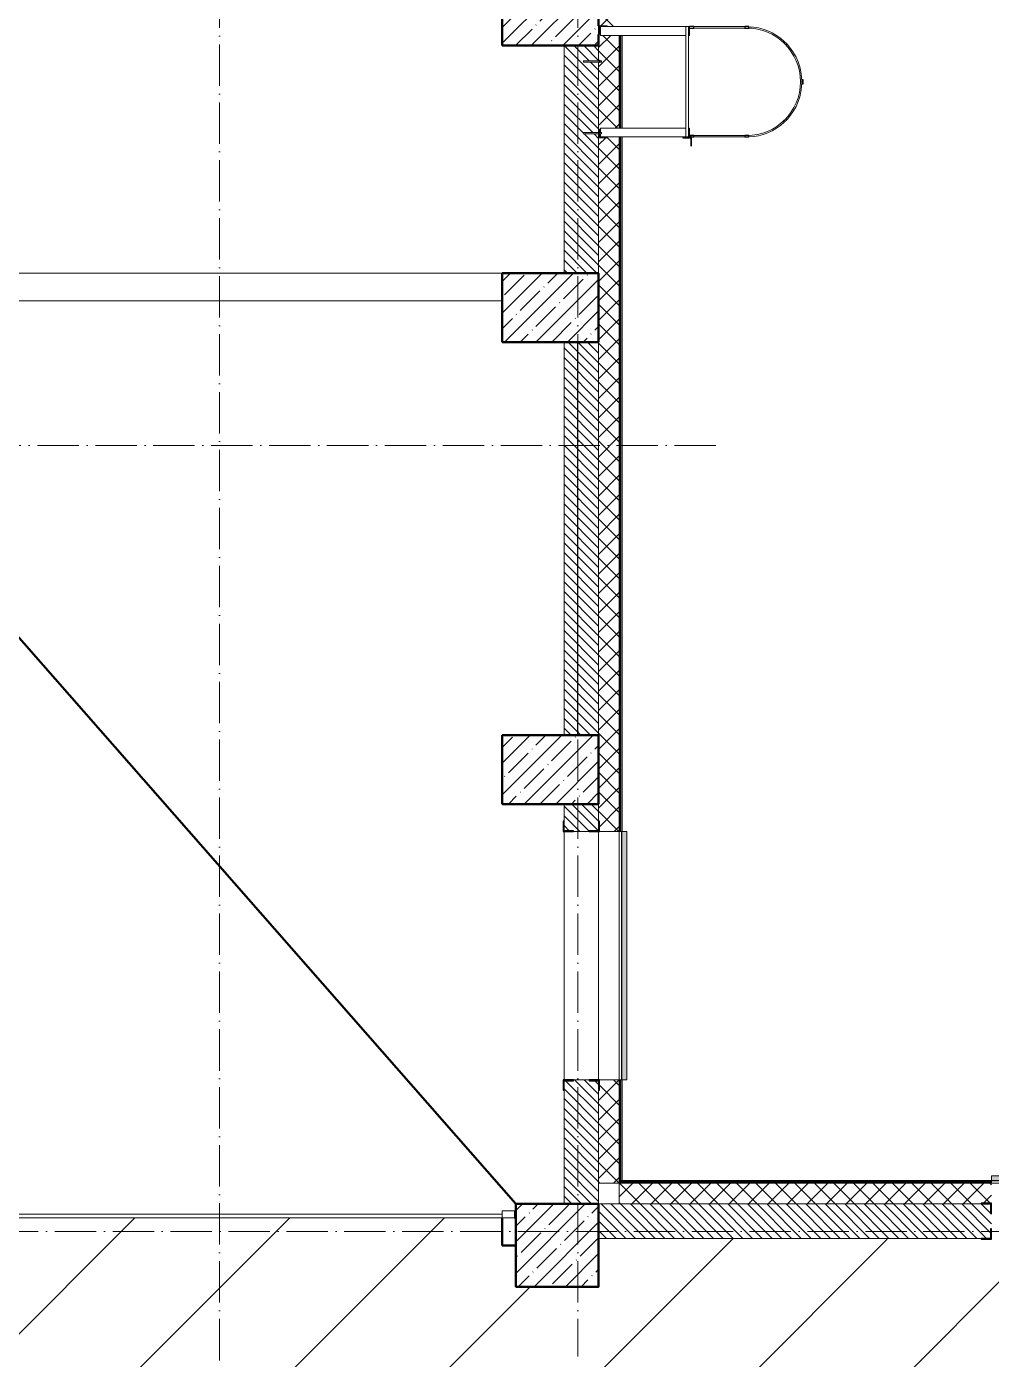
# Model space of a CAD drawing. Header units: millimetres. Extents: x -17017 to 628417, y -109036 to 199237.
# Drawn here: x 543060 to 550060, y -23861 to -14198 of the extents above; entities that cross this region are included whole.
import ezdxf

# ---------------------------------------------------------------- set-up
doc = ezdxf.new("R2010")
doc.units = ezdxf.units.MM
doc.linetypes.add('50_200_ШТРИХ_1Т_ш5_п1_п1_', pattern=[700, 500, -100, 0, -100])
for name, color, linetype, lineweight in [('2.4) ПГП вычит ЖБбалки 0.4 м -', 24, 'Continuous', 30), ('A-DETL-____-OTLN-1', 7, 'Continuous', 50), ('A-DOOR-____-MCUT', 7, 'Continuous', 13), ('A-DOOR-____-OTLN', 7, 'Continuous', 9), ('A-FLOR-____-OTLN', 7, 'Continuous', 9), ('A-GENM-____-MCUT', 7, 'Continuous', 25), ('A-GENM-____-OTLN', 7, 'Continuous', 9), ('A-GENM-____-OTLN-1', 7, 'Continuous', 25), ('A-GLAZ-____-OTLN', 7, 'Continuous', 9), ('A-WALL-____-MCUT', 7, 'Continuous', 13), ('A-WALL-____-MCUT-1', 7, 'Continuous', 9), ('A-WALL-____-OTLN', 7, 'Continuous', 9), ('A-WALL-____-PATT-1', 7, 'Continuous', 9), ('A-WALL-FNSH-MCUT-1', 7, 'Continuous', 9), ('I-WALL-____-OTLN', 7, 'Continuous', 9), ('S-COLS-____-MCUT', 7, 'Continuous', 50), ('S-COLS-____-OTLN', 7, 'Continuous', 9), ('S-GRID-____-OTLN-1', 7, '50_200_ШТРИХ_1Т_ш5_п1_п1_', 9), ('стяжа', 7, 'Continuous', 30)]:
    doc.layers.add(name, color=color, linetype=linetype, lineweight=lineweight)
doc.layers.add('A-GLAZ-____-OTLN-1', color=7, linetype='Continuous', lineweight=9, true_color=0xc0c0c0)
pattern_1 = [(45, (239739.3, -3652.16), (-561.266, 561.266), [])]
pattern_2 = [(135, (523510.01, -90515.614), (-35.35534, -35.35534), [])]
pattern_3 = [(45, (523510.01, -90515.61), (-70.71068, 70.71068), []), (135, (523510.01, -90515.61), (-70.71068, -70.71068), [])]

# ---------------------------------------------------------------- blocks, each defined once
blk = doc.blocks.new('BSC_Колонна _Прямоугольная - 500х700-25279857-АР1_План отверстий 3 этажа в осях 1-64_Ю-ЯЯ')
at = {"layer": 'S-COLS-____-OTLN'}
h = blk.add_hatch(dxfattribs=at)
h.set_pattern_fill('FP_16', color=256, style=0, pattern_type=2)
h.set_pattern_definition([(315, (-76431.04, 23350), (114.04925, 114.04925), []), (315, (-76431.04, 23235.95), (114.04925, 114.04925), [201.613, -40.323, 3.353, -36.97])])
h.paths.add_polyline_path([(-250, -350), (250, -350), (250, 350), (-250, 350), (-250, -54.9)], flags=0)
at = {"layer": 'S-COLS-____-MCUT'}
for p, q in [((250, 350), (-250, 350)), ((-250, 350), (-250, -350)), ((250, -350), (250, 350)), ((-250, -350), (-170, -350)), ((-107, -350), (250, -350))]:
    blk.add_line(p, q, dxfattribs=at)
blk = doc.blocks.new('BSC_Колонна _Прямоугольная - 500х700-25976089-АР1_План отверстий 3 этажа в осях 1-64_Ю-ЯЯ')
at = {"layer": 'S-COLS-____-OTLN'}
h = blk.add_hatch(dxfattribs=at)
h.set_pattern_fill('FP_76', color=256, style=0, pattern_type=2)
h.set_pattern_definition([(315, (-74281.04, 23350), (114.04925, 114.04925), []), (315, (-74281.04, 23235.95), (114.04925, 114.04925), [201.613, -40.323, 3.353, -36.97])])
h.paths.add_polyline_path([(-250, -350), (250, -350), (250, 350), (-250, 350)], flags=0)
at = {"layer": 'S-COLS-____-MCUT'}
for p, q in [((250, 350), (-250, 350)), ((-250, 350), (-250, -350)), ((250, -350), (250, 350)), ((-250, -350), (250, -350))]:
    blk.add_line(p, q, dxfattribs=at)
blk = doc.blocks.new('BSC_Колонна _Прямоугольная - 500х700-V68-АР1_План отверстий 3 этажа в осях 1-64_Ю-ЯЯ')
at = {"layer": 'S-COLS-____-OTLN'}
h = blk.add_hatch(dxfattribs=at)
h.set_pattern_fill('FP_77', color=256, style=0, pattern_type=2)
h.set_pattern_definition([(315, (-70931.04, 23350), (114.04925, 114.04925), []), (315, (-70931.04, 23235.95), (114.04925, 114.04925), [201.613, -40.323, 3.353, -36.97])])
h.paths.add_polyline_path([(-250, -350), (250, -350), (250, 350), (-250, 350)], flags=0)
at = {"layer": 'S-COLS-____-MCUT'}
for p, q in [((250, 350), (-250, 350)), ((-250, 350), (-250, -350)), ((250, -350), (250, 350)), ((-250, -350), (250, -350))]:
    blk.add_line(p, q, dxfattribs=at)
blk = doc.blocks.new('BSC_Колонна _Прямоугольная - 600х600-V90-АР1_План отверстий 3 этажа в осях 1-64_Ю-ЯЯ')
at = {"layer": 'S-COLS-____-OTLN'}
h = blk.add_hatch(dxfattribs=at)
h.set_pattern_fill('FP_95', color=256, style=0, pattern_type=2)
h.set_pattern_definition([(45, (-23400, -67481.04), (-114.04925, 114.04925), []), (45, (-23285.95, -67481.04), (-114.04925, 114.04925), [201.613, -40.323, 3.353, -36.97])])
h.paths.add_polyline_path([(-300, -300), (300, -300), (300, 300), (-300, 300)], flags=0)
at = {"layer": 'S-COLS-____-MCUT'}
for p, q in [((300, 300), (-300, 300)), ((-300, 300), (-300, -300)), ((300, -300), (300, 300)), ((-300, -300), (100, -300))]:
    blk.add_line(p, q, dxfattribs=at)
blk = doc.blocks.new('Фахверк_СКБ_Уголок - 250_2700-27497298-АР1_План отверстий 3 этажа в осях 1-64_Ю-ЯЯ')
at = {"layer": 'A-GENM-____-MCUT'}
for p, q in [((200, 181), (125, 181)), ((125, 181), (125, 106)), ((125, 106), (131, 106)), ((131, 106), (131, 175)), ((131, 175), (200, 175)), ((200, 175), (200, 181)), ((131, -6), (125, -6)), ((125, -6), (125, -81)), ((125, -81), (200, -81)), ((131, -75), (131, -6)), ((200, -75), (131, -75)), ((200, -81), (200, -75))]:
    blk.add_line(p, q, dxfattribs=at)
blk = doc.blocks.new('Лестница_Металлическая_Кровля_Перепад - Назначение габаритов по экземпляру-30749997-АР1_План отверстий 3 этажа в осях 1-64_Ю-ЯЯ')
at = {"layer": 'A-GENM-____-MCUT'}
for p, q in [((140, 1610), (110, 1610)), ((110, 1610), (110, 1600)), ((140, 1610), (110, 1610)), ((110, 1610), (110, 1600)), ((110, 1600), (140, 1600)), ((110, 1600), (140, 1600)), ((140, 1600), (140, 1610)), ((140, 1600), (140, 1610)), ((-147.2, 1493.4), (-168.4, 1472.2)), ((-168.4, 1472.2), (-161.4, 1465.2)), ((-161.4, 1465.2), (-140.2, 1486.4)), ((-140.2, 1486.4), (-147.2, 1493.4)), ((397.2, 1493.4), (390.2, 1486.4)), ((390.2, 1486.4), (411.4, 1465.2)), ((418.4, 1472.2), (397.2, 1493.4)), ((411.4, 1465.2), (418.4, 1472.2)), ((-275, 1215), (-275, 1185)), ((-265, 1215), (-275, 1215)), ((-275, 1185), (-265, 1185)), ((-265, 1185), (-265, 1215)), ((525, 1215), (515, 1215)), ((515, 1215), (515, 1185)), ((515, 1185), (525, 1185)), ((525, 1185), (525, 1215)), ((-265, 815), (-275, 815)), ((-275, 815), (-275, 785)), ((-265, 785), (-265, 815)), ((525, 815), (515, 815)), ((515, 815), (515, 785)), ((525, 785), (525, 815))]:
    blk.add_line(p, q, dxfattribs=at)
at = {"layer": 'A-GENM-____-OTLN'}
for p, q in [((-275, 1185), (-275, 815)), ((-265, 815), (-265, 1185)), ((515, 1185), (515, 815)), ((525, 815), (525, 1185))]:
    blk.add_line(p, q, dxfattribs=at)
for radius, start, end in [(390, 0, 180), (400, 47.15132, 132.84868), (400, 137.15132, 177.84046), (400, 2.15954, 42.84868)]:
    blk.add_arc((125, 1200), radius, start, end, dxfattribs=at)
blk = doc.blocks.new('ЛМ_Арматурный стержень_ГОСТ 5781-82 - Ø 18 А240-29172526-АР1_План отверстий 3 этажа в осях 1-64_Ю-ЯЯ')
at = {"layer": 'A-GENM-____-OTLN'}
for p, q in [((24334, 76318), (24334, 75518)), ((24334, 76318), (24343, 76318)), ((24343, 76318), (24352, 76318)), ((24352, 75518), (24352, 76318)), ((24343, 75518), (24334, 75518)), ((24352, 75518), (24343, 75518))]:
    blk.add_line(p, q, dxfattribs=at)
blk = doc.blocks.new('ЛМ_Уголок_ГОСТ 8509-93 - L 63х63x6-29176216-АР1_План отверстий 3 этажа в осях 1-64_Ю-ЯЯ')
at = {"layer": 'A-GENM-____-MCUT'}
for p, q in [((24312, 75518), (24312, 75512)), ((24312, 75512), (24369, 75512)), ((24375, 75518), (24360, 75518)), ((24369, 75512), (24369, 75455)), ((24375, 75455), (24375, 75518)), ((24369, 75455), (24375, 75455))]:
    blk.add_line(p, q, dxfattribs=at)
blk = doc.blocks.new('Анкер клиновой - Анкер клиновой МКТ V-A 10-10-15_115-14811140-АР1_План отверстий 3 этажа в осях 1-64_Ю-ЯЯ')
at = {"layer": 'A-GENM-____-OTLN'}
for p, q in [((23706, 76071), (23591, 76071)), ((23591, 76061), (23591, 76071)), ((23591, 76061), (23706, 76061)), ((23710, 76074), (23706, 76074)), ((23706, 76058), (23706, 76074)), ((23706, 76074), (23706, 76071.7)), ((23706, 76060.4), (23706, 76058)), ((23706, 76058), (23710, 76058)), ((23710, 76071.7), (23710, 76074)), ((23710, 76074), (23710, 76058)), ((23720, 76071), (23710, 76071)), ((23710, 76061), (23720, 76061)), ((23710, 76058), (23710, 76060.4)), ((23720, 76071), (23720, 76061))]:
    blk.add_line(p, q, dxfattribs=at)
blk = doc.blocks.new('Анкер клиновой - Анкер клиновой МКТ V-A 10-10-15_115-V208-АР1_План отверстий 3 этажа в осях 1-64_Ю-ЯЯ')
at = {"layer": 'A-GENM-____-OTLN'}
for p, q in [((23700, 75550), (23591, 75550)), ((23591, 75540), (23591, 75550)), ((23591, 75540), (23700, 75540)), ((23710, 75553), (23706, 75553)), ((23706, 75537), (23710, 75537)), ((23710, 75550.7), (23710, 75553)), ((23710, 75553), (23710, 75537)), ((23720, 75550), (23710, 75550)), ((23710, 75540), (23720, 75540)), ((23710, 75537), (23710, 75539.4)), ((23720, 75550), (23720, 75540))]:
    blk.add_line(p, q, dxfattribs=at)
blk = doc.blocks.new('ЛМ_Уголок_ГОСТ 8509-93 - L 63х63x6-29171483-АР1_План отверстий 3 этажа в осях 1-64_Ю-ЯЯ')
at = {"layer": 'A-GENM-____-OTLN'}
for p, q in [((23700, 76324), (23700, 76261)), ((23763, 76324), (23700, 76324)), ((23700, 76261), (23706, 76261)), ((23706, 76261), (23706, 76318)), ((23706, 76318), (23763, 76318)), ((23763, 76318), (23763, 76324))]:
    blk.add_line(p, q, dxfattribs=at)
blk = doc.blocks.new('ЛМ_Уголок_ГОСТ 8509-93 - L 63х63x6-29171484-АР1_План отверстий 3 этажа в осях 1-64_Ю-ЯЯ')
at = {"layer": 'A-GENM-____-OTLN'}
for p, q in [((23706, 75575), (23700, 75575)), ((23700, 75575), (23700, 75512)), ((23706, 75518), (23706, 75575)), ((23700, 75512), (23763, 75512)), ((23763, 75518), (23706, 75518)), ((23763, 75512), (23763, 75518))]:
    blk.add_line(p, q, dxfattribs=at)
blk = doc.blocks.new('ЛМ_Уголок_ГОСТ 8509-93 - L 63х63x6-30750527-АР1_План отверстий 3 этажа в осях 1-64_Ю-ЯЯ')
at = {"layer": 'A-GENM-____-OTLN'}
for p, q in [((0, 45.2), (0, -17.8)), ((619, 45.2), (0, 45.2)), ((645, 45.2), (637, 45.2)), ((645, -17.8), (645, 45.2)), ((48, -17.8), (619, -17.8)), ((637, -17.8), (645, -17.8))]:
    blk.add_line(p, q, dxfattribs=at)
blk = doc.blocks.new('ЛМ_Уголок_ГОСТ 8509-93 - L 63х63x6-30750528-АР1_План отверстий 3 этажа в осях 1-64_Ю-ЯЯ')
at = {"layer": 'A-GENM-____-OTLN'}
for p, q in [((0, 17.8), (0, -4.4)), ((619, 17.8), (48, 17.8)), ((645, 17.8), (637, 17.8)), ((645, -45.2), (645, 17.8)), ((0, -14), (0, -45.2)), ((0, -45.2), (619, -45.2)), ((637, -45.2), (645, -45.2))]:
    blk.add_line(p, q, dxfattribs=at)
blk = doc.blocks.new('Отлив_СКБ - Отлив витража_СФТК-31884011-АР1_План отверстий 3 этажа в осях 1-64_Ю-ЯЯ')
at = {"layer": 'A-GLAZ-____-OTLN-1'}
for points in [[(1800, 2), (1800, 37), (0, 37), (0, 2), (1715.4, 2)], [(1715.4, 0), (1800, 0), (1800, 2), (0, 2), (0, 0)]]:
    blk.add_hatch(color=256, dxfattribs=at).paths.add_polyline_path(points, flags=0)
at = {"layer": 'A-GLAZ-____-OTLN'}
for p, q in [((0, 3), (0, 37)), ((1800, 37), (0, 37)), ((0, 2), (1800, 2)), ((1800, 37), (1800, 3)), ((1800, 0), (0, 0))]:
    blk.add_line(p, q, dxfattribs=at)
blk = doc.blocks.new('DM_Штора_Противопожарная_Doormaster_EI-60 - ш_4700 х в_2680-31485574-АР1_План отверстий 3 этажа в осях 1-64_Ю-ЯЯ')
at = {"layer": 'A-DOOR-____-MCUT'}
for p, q in [((-2225, 150), (-2315, 150)), ((-2315, 150), (-2315, 100)), ((-2315, 100), (-2225, 100)), ((-2225, 100), (-2225, 150)), ((-2225, 125), (2475, 125)), ((2475, 150), (2475, 100)), ((2565, 150), (2475, 150)), ((2475, 100), (2565, 100)), ((2565, 100), (2565, 150))]:
    blk.add_line(p, q, dxfattribs=at)
blk = doc.blocks.new('BSC_Колонна _Прямоугольная1 - 200х100 _металл_-31488033-АР1_План отверстий 3 этажа в осях 1-64_Ю-ЯЯ')
at = {"layer": 'S-COLS-____-MCUT'}
for p, q in [((100, 50), (-100, 50)), ((-100, 50), (-100, 40)), ((100, -50), (100, 50)), ((-100, -50), (100, -50))]:
    blk.add_line(p, q, dxfattribs=at)
blk = doc.blocks.new('3эт')
at = {"layer": 'S-GRID-____-OTLN-1', "color": 251, "ltscale": 0.6, "true_color": 0x636466}
for p, q in [((304720.7, 4029.4), (304720.7, -33971.9)), ((307320.7, 4029.4), (307320.7, -20188)), ((308320.7, -13582.4), (279101.9, -13582.4)), ((387845.1, -19282.4), (279101.9, -19282.4))]:
    blk.add_line(p, q, dxfattribs=at)

msp = doc.modelspace()

# ---------------------------------------------------------------- hatches: boundary and pattern name
at = {"layer": 'A-WALL-____-PATT-1'}
h = msp.add_hatch(dxfattribs=at)
h.set_pattern_fill('FP_4', color=256, style=0, pattern_type=2)
h.set_pattern_definition(pattern_3)
h.paths.add_polyline_path([(547360, -22584.6), (547360, -21834.6), (547216, -21834.6), (547216, -21909.6), (547210, -21909.6), (547210, -22584.6), (547356.7, -22584.6)], flags=0)
h.paths.add_polyline_path([(547360, -20034.6), (547360, -14997.6), (547273, -14997.6), (547273, -15003.6), (547210, -15003.6), (547210, -19959.6), (547216, -19959.6), (547216, -20034.6)], flags=0)
h.paths.add_polyline_path([(547225, -14997.6), (547225, -14975.6), (547216, -14976.2), (547216, -14997.6), (547220, -14997.6)], flags=0)
h.paths.add_polyline_path([(547220, -14965.6), (547225, -14964.9), (547225.8, -14934.6), (547360, -14934.6), (547360, -14260.6), (547225, -14260.6), (547225, -14197.6), (547216, -14197.6), (547216, -14254.6), (547210, -14254.6), (547210, -14444.6), (547230, -14445.2), (547230, -14454.6), (547210, -14455.2), (547210, -14940.6), (547216, -14940.6), (547216, -14964.9), (547220, -14964.9)], flags=0)
h.paths.add_polyline_path([(547360, -14197.6), (547360, -4584.6), (547210, -4584.6), (547210, -14191.6), (547273, -14191.6), (547273, -14197.6), (547356.7, -14197.6)], flags=0)
h = msp.add_hatch(dxfattribs=at)
h.set_pattern_fill('FP_9', color=256, style=0, pattern_type=2)
h.set_pattern_definition(pattern_2)
h.paths.add_polyline_path([(546960, -15984.6), (547210, -15984.6), (547210, -14975.6), (547101, -14974.9), (547101, -14965.6), (547210, -14965.6), (547210, -14454.6), (547101, -14453.9), (547101, -14444.6), (547210, -14444.6), (547210, -14334.6), (546960, -14334.6), (546960, -15532.8)], flags=0)
h = msp.add_hatch(dxfattribs=at)
h.set_pattern_fill('FP_9', color=256, style=0, pattern_type=2)
h.set_pattern_definition(pattern_2)
h.paths.add_polyline_path([(547210, -19334.6), (547210, -16484.6), (546960, -16484.6), (546960, -19334.6)], flags=0)
h = msp.add_hatch(dxfattribs=at)
h.set_pattern_fill('FP_9', color=256, style=0, pattern_type=2)
h.set_pattern_definition(pattern_2)
h.paths.add_polyline_path([(546960, -22734.6), (547210, -22734.6), (547210, -21840.6), (547141, -21840.6), (547141, -21834.6), (547029, -21834.6), (547029, -21840.6), (546960, -21840.6), (546960, -21990.8)], flags=0)
h.paths.add_polyline_path([(547141, -20034.6), (547141, -20028.6), (547210, -20028.6), (547210, -19834.6), (546960, -19834.6), (546960, -20028.6), (547029, -20028.6), (547029, -20034.6)], flags=0)
h = msp.add_hatch(dxfattribs=at)
h.set_pattern_fill('FP_4', color=256, style=0, pattern_type=2)
h.set_pattern_definition(pattern_3)
h.paths.add_polyline_path([(568710, -22734.6), (568710, -22584.6), (567860, -22584.6), (567860, -22734.6), (568566.3, -22734.6)], flags=0)
h.paths.add_polyline_path([(564735, -22734.6), (566060, -22734.6), (566060, -22584.6), (564660, -22584.6), (564660, -22728.6), (564735, -22728.6)], flags=0)
h.paths.add_polyline_path([(562785, -22734.6), (562785, -22728.6), (562860, -22728.6), (562860, -22584.6), (561460, -22584.6), (561460, -22728.6), (561535, -22728.6), (561535, -22734.6), (562760, -22734.6)], flags=0)
h.paths.add_polyline_path([(559585, -22734.6), (559585, -22728.6), (559660, -22728.6), (559660, -22584.6), (558260, -22584.6), (558260, -22728.6), (558335, -22728.6), (558335, -22734.6), (559510, -22734.6)], flags=0)
h.paths.add_polyline_path([(555910, -22734.6), (556385, -22734.6), (556385, -22728.6), (556460, -22728.6), (556460, -22584.6), (555060, -22584.6), (555060, -22728.6), (555135, -22728.6), (555135, -22734.6), (555310.3, -22734.6)], flags=0)
h.paths.add_polyline_path([(553185, -22734.6), (553185, -22728.6), (553260, -22728.6), (553260, -22584.6), (551860, -22584.6), (551860, -22728.6), (551935, -22728.6), (551935, -22734.6), (552760, -22734.6)], flags=0)
h.paths.add_polyline_path([(549985, -22734.6), (549985, -22728.6), (550060, -22728.6), (550060, -22584.6), (547360, -22584.6), (547360, -22734.6), (548240.5, -22734.6)], flags=0)
h = msp.add_hatch(dxfattribs=at)
h.set_pattern_fill('FP_9', color=256, style=0, pattern_type=2)
h.set_pattern_definition(pattern_2)
h.paths.add_polyline_path([(551935, -22984.6), (552160, -22984.6), (552160, -22734.6), (551866, -22734.6), (551866, -22803.6), (551860, -22803.6), (551860, -22915.6), (551866, -22915.6), (551866, -22984.6)], flags=0)
h.paths.add_polyline_path([(549985, -22984.6), (550054, -22984), (550054, -22915.6), (550060, -22915.6), (550060, -22803.6), (550054, -22803.6), (550054, -22734.6), (547210, -22734.6), (547210, -22984.6), (548240.5, -22984.6)], flags=0)
at = {"layer": 'стяжа'}
h = msp.add_hatch(dxfattribs=at)
h.set_pattern_fill('ANSI31', color=5, scale=250)
h.set_pattern_definition(pattern_1)
h.paths.add_polyline_path([(598215.7, -23934.6), (597950, -23934.6), (597950, -23334.6), (597710, -23334.6), (597710, -22834.6), (598010, -22834.6), (598010, -20634.6), (597410, -20634.6), (597410, -20384.6), (592710, -20384.6), (592710, -20634.6), (592210, -20634.6), (592010, -20634.6), (592010, -21084.6), (591890, -21084.6), (591864, -21084.8), (591864, -21090.6), (591316, -21090.6), (590410, -21084.6), (590410, -20634.6), (587760, -20634.6), (587760, -21134.6), (587260, -21134.6), (587260, -22834.6), (587760, -22834.6), (587760, -23334.6), (587260, -23334.6), (586760, -23334.6), (585460, -23334.6), (584460, -23334.6), (583460, -23334.6), (582961.4, -23334.6), (582761.4, -23334.6), (582310, -23334.6), (580610, -23334.6), (580610, -24034.6), (580664, -24034.6), (580710, -24034.6), (580710, -24134.6), (581410, -24134.6), (581410, -24127), (581456, -24127), (581456, -24134.6), (581410, -24134.6), (580710, -24134.6), (580664, -24134.6), (580335, -24134.6), (579435, -24134.6), (579160, -24134.6), (579160, -23334.6), (577810, -23334.6), (577311.4, -23334.6), (577111.4, -23334.6), (576660, -23334.6), (576310, -23334.6), (576310, -23934.6), (576210, -23934.6), (576160, -23934.6), (575060, -23934.6), (574760, -23934.6), (573810, -23934.6), (573710, -23934.6), (573710, -23334.6), (573710, -23084.6), (573510, -23084.6), (573510, -22984.6), (571060, -22984.6), (569260, -22984.6), (569260, -22734.6), (568760, -22734.6), (568710, -22734.6), (567860, -22734.6), (567860, -22984.6), (568410, -22984.6), (568410, -23084.6), (568210, -23084.6), (568210, -22984.6), (567860, -22984.6), (566060, -22984.6), (566060, -23334.6), (565460, -23334.6), (565460, -23084.6), (565260, -23084.6), (565260, -22984.6), (564735, -22984.6), (564735, -22990.6), (564660, -22990.6), (564660, -22984.6), (562860, -22984.6), (562860, -22990.6), (562760, -22990.6), (562760, -23334.6), (562160, -23334.6), (562160, -23084.6), (561960, -23084.6), (561960, -22984.6), (561535, -22984.6), (561535, -22990.6), (561460, -22990.6), (559660, -22984.6), (559660, -22990.6), (559510, -22990.6), (559510, -23334.6), (558910, -23334.6), (558910, -23084.6), (558710, -23084.6), (558710, -22984.6), (558335, -22984.6), (558335, -22990.6), (558260, -22990.6), (556460, -22984.6), (556460, -22990.6), (556385, -22990.6), (555910, -22984.6), (555910, -23334.6), (555310, -23334.6), (555310, -22984.6), (555135, -22984.6), (555135, -22990.6), (555060, -22990.6), (553260, -22984.6), (553260, -22990.6), (553185, -22990.6), (552960, -22987.4), (552960, -23084.6), (552760, -23084.6), (552760, -23334.6), (552160, -23334.6), (552160, -23084.6), (551957.5, -23084.6), (551957.5, -22990.6), (551860, -22990.6), (550060, -22984.6), (550060, -22990.6), (549985, -22990.6), (547210, -22984.6), (547210, -23334.6), (546610, -23334.6), (546610, -23034.6), (546510, -23034.6), (546510, -22834.6), (541810, -22834.6), (541810, -23034.6), (541710, -23034.6), (541710, -23334.6), (541210, -23334.6), (541210, -23034.6), (541110, -23034.6), (541110, -22834.6), (537110, -22834.6), (537110, -23034.6), (537010, -23034.6), (537010, -23334.6), (536510, -23334.6), (536510, -23034.6), (536410, -23034.6), (536410, -22834.6), (533510, -22834.6), (533510, -23034.6), (533410, -23034.6), (533410, -23334.6), (532910, -23334.6), (532910, -23034.6), (532810, -23034.6), (532810, -22834.6), (531710, -22834.6), (531710, -23034.6), (530910, -23034.6), (530910, -22234.6), (531110, -22234.6), (531110, -16484.6), (530910, -16484.6), (530910, -15884.6), (530910, -15684.6), (531110, -15684.6), (531110, -13884.6), (531041, -13884.6), (531041, -13878.6), (531110, -13878.6), (531110, -13809.6), (531110, -13584.6), (530910, -13584.6), (530910, -13384.6), (530910, -7934.6), (530910, -7734.6), (530910, -7509.6), (530904, -7509.6), (530904, -7434.6), (530910, -5634.6), (530610, -5634.6), (530610, -5084.6), (529060, -5084.6), (529060, -5334.6), (529060, -5434.6), (528284, -5434.6), (528284, -5440.6), (527836, -5440.6), (527660, -5434.6), (527660, -5084.6), (521560, -5084.6), (521560, -5334.6), (521410, -5334.6), (521410, -5534.6), (521310, -5534.6), (521310, -5659.6), (521316, -5659.6), (521316, -5734.6), (521310, -7534.6), (521316, -7534.6), (521316, -7609.6), (521311.9, -8034.6), (521410, -8034.6), (521410, -8234.6), (521560, -8234.6), (521560, -8734.6), (521310, -8734.6), (521310, -10534.6), (521316, -10534.6), (521316, -10609.6), (521310, -11659.6), (521316, -11659.6), (521316, -11734.6), (521310, -13534.6), (521316, -13534.6), (521316, -13684.6), (521560, -13684.6), (523760, -13684.6), (523760, -13284.6), (526210, -13284.6), (526760, -13284.6), (526810, -13284.6), (526910, -13284.6), (526910, -13684.6), (528560, -13684.6), (529060, -13684.6), (529510, -13684.6), (530410, -13684.6), (530410, -13884.6), (529510, -13884.6), (529060, -13884.6), (529060, -14184.6), (529060, -15234.6), (529060, -15734.6), (529060, -15984.6), (529060, -17484.6), (529060, -19109.6), (529066, -19109.6), (529066, -19184.6), (529060, -19214.6), (529060, -19189.6), (528860, -19189.6), (528860, -20079.6), (529066, -20079.6), (529066, -20159.6), (529060, -20734.6), (528560, -20734.6), (528560, -20859.6), (528566, -20859.6), (528566, -20934.6), (528560, -21334.6), (528560, -22184.6), (528560, -22634.6), (528566, -22634.6), (528566, -22709.6), (528560, -22834.6), (529060, -22834.6), (529060, -23334.6), (529060, -23659.6), (529066, -23659.6), (529066, -23806.1), (529060, -23834.6), (529060, -24784.6), (529060, -25434.6), (529066, -25434.6), (529066, -25509.6), (529060, -28484.6), (529310, -28484.6), (530910, -28484.6), (531110, -28484.6), (531110, -27334.6), (531360, -27334.6), (532460, -27334.6), (532860, -27334.6), (533960, -27334.6), (534760, -27334.6), (536360, -27334.6), (536810, -27334.6), (537415, -27334.6), (537415, -27328.6), (537490, -27328.6), (537496, -27328.6), (537565, -27328.6), (538415, -27334.1), (538415, -27328.6), (538484, -27328.6), (538490, -27328.6), (538565, -27328.6), (539785, -27334.6), (539785, -27328.6), (539860, -27328.6), (539866, -27328.6), (539935, -27328.6), (541010, -27334.6), (541010, -27328.6), (541085, -27328.6), (541210, -27334.6), (541710, -27334.6), (542110, -27334.6), (542435, -27334.6), (542435, -27328.6), (542510, -27328.6), (542516, -27328.6), (542585, -27328.6), (542710, -27334.6), (543410, -27334.6), (544210, -27334.6), (544710, -27334.6), (544710, -26884.6), (544964, -26884.6), (545010, -26884.6), (545710, -26884.6), (545756, -26884.6), (545935, -26884.6), (546385, -26884.6), (547010, -26884.6), (547210, -26884.6), (547210, -27084.6), (547210, -27084.6), (547210, -27334.6), (548385, -27334.6), (548385, -27328.6), (548460, -27328.6), (548466, -27328.6), (548535, -27328.6), (549160, -27334.6), (549160, -27328.6), (549235, -27328.6), (549335, -27334.6), (549335, -27328.6), (549410, -27328.6), (549410, -27334.6), (550110, -27334.6), (550110, -27328.6), (550210, -27328.6), (550210, -27334.6), (550710, -27334.6), (550735, -27333.1), (550735, -27328.6), (550810, -27328.6), (550810, -27334.6), (551040, -27334.6), (551510, -27334.6), (551510, -27328.6), (551585, -27328.6), (551685, -27334.6), (551685, -27328.6), (551760, -27328.6), (551760, -27334.6), (551960, -27334.6), (552385, -27334.6), (552385, -27328.6), (552454, -27328.6), (552460, -27328.6), (552535, -27328.6), (553210, -27334.6), (553710, -27334.6), (554035, -27334.6), (554035, -27328.6), (554110, -27328.6), (554915, -27334.6), (555615, -27334.6), (555735, -27334.6), (555735, -27328.6), (555804, -27328.6), (555810, -27328.6), (555885, -27328.6), (556260, -27334.6), (556360, -27334.6), (556560, -27334.6), (556960, -27334.6), (559210, -27334.6), (559710, -27334.6), (560035, -27334.6), (560035, -27328.6), (560110, -27328.6), (560910, -27334.6), (561410, -27334.6), (561735, -27334.6), (561735, -27328.6), (561804, -27328.6), (561810, -27328.6), (561885, -27328.6), (562210, -27334.6), (562710, -27334.6), (566110, -27334.6), (567112.5, -27334.6), (567612.5, -27334.6), (567810, -27334.6), (568210, -27334.6), (568210, -27834.6), (568710, -27834.6), (568710, -31259.6), (568716, -31259.6), (568760, -31259.6), (568760, -31328.6), (568710, -31378.6), (568710, -34834.6), (568760, -34834.6), (569260, -34834.6), (569260, -34984.6), (569460, -34984.6), (569285, -35009.6), (569260, -35084.6), (569260, -35334.6), (569604, -35334.6), (569604, -35265.6), (569610, -35153.6), (569610, -35334.6), (571410, -35334.6), (571410, -35265.6), (571410, -35153.6), (571410, -35078.6), (571485, -35078.6), (571760, -35084.6), (571760, -34834.6), (572260, -34834.6), (572260, -34984.6), (572460, -34984.6), (572285, -35009.6), (572260, -35084.6), (572260, -35334.6), (572604, -35334.6), (572604, -35265.6), (572610, -35153.6), (572610, -35334.6), (574410, -35334.6), (574410, -35265.6), (574410, -35153.6), (574410, -35078.6), (574485, -35078.6), (575535, -35084.6), (575535, -35078.6), (575610, -35078.6), (577410, -35084.6), (577410, -35078.6), (577560, -35078.6), (577560, -34984.6), (577760, -34984.6), (577760, -34834.6), (577910, -34834.6), (577910, -31409.6), (577904, -31409.6), (577904, -31334.6), (577906.2, -30084.6), (577360, -30084.6), (577360, -29984.6), (577360, -29934.6), (577360, -29484.6), (577360, -28184.6), (573760, -28184.6), (573360, -28184.6), (573310, -28184.6), (573160, -28184.6), (573160, -27534.6), (572260, -27534.6), (572260, -27834.6), (571760, -27834.6), (571760, -27534.6), (571435, -27534.6), (571435, -27540.6), (571360, -27540.6), (571354, -27540.6), (571285, -27540.6), (570945, -27534.6), (570095, -27534.6), (569660, -27534.6), (569660, -27540.6), (569585, -27540.6), (569260, -27534.6), (569654, -27534.6), (569654, -27403.6), (569660, -27403.6), (569660, -27534.6), (570095, -27534.6), (570095, -27334.6), (569585, -27334.6), (569585, -27328.6), (569660, -27328.6), (570095, -27334.6), (570945, -27334.6), (571285, -27334.6), (571285, -27328.6), (571354, -27328.6), (571360, -27328.6), (571435, -27328.6), (571760, -27334.6), (572260, -27334.6), (573885, -27334.6), (573885, -27328.6), (573960, -27328.6), (573966, -27328.6), (574120, -27328.6), (574120, -27334.6), (574520, -27334.6), (574660, -27334.6), (574660, -27328.6), (574735, -27328.6), (574885, -27334.6), (574885, -27328.6), (574960, -27328.6), (575090, -27334.6), (575490, -27334.6), (575660, -27334.6), (575660, -27328.6), (575735, -27328.6), (575885, -27334.6), (575885, -27328.6), (575960, -27328.6), (575960, -27334.6), (576660, -27334.6), (576660, -27328.6), (576735, -27328.6), (576885, -27334.6), (576885, -27328.6), (576960, -27328.6), (577660, -27334.6), (577660, -27328.6), (577760, -27328.6), (577760, -27334.6), (578260, -27334.6), (578585, -27334.6), (578585, -27328.6), (578660, -27328.6), (579010, -27334.6), (579860, -27334.6), (580285, -27334.6), (580285, -27328.6), (580354, -27328.6), (580360, -27328.6), (580435, -27328.6), (580760, -27334.6), (581260, -27334.6), (581760, -27334.6), (582260, -27334.6), (583985, -27334.6), (583985, -27328.6), (584060, -27328.6), (584066, -27328.6), (584090, -27334.6), (584065, -27334.6), (584065, -27494.6), (584065.9, -27534.6), (585855, -27534.6), (585855, -27374.6), (585854.1, -27334.6), (585785, -27334.6), (585785, -27328.6), (585854, -27328.6), (585860, -27328.6), (585935, -27328.6), (586760, -27334.6), (587260, -27334.6), (587785, -27334.6), (587785, -27328.6), (587860, -27328.6), (587866, -27328.6), (587935, -27328.6), (588585, -27334.6), (588835, -27334.6), (588935, -27334.6), (588935, -27328.6), (589004, -27328.6), (589010, -27328.6), (589085, -27328.6), (590210, -27334.6), (590660, -27334.6), (592260, -27334.6), (592760, -27334.6), (595085, -27334.6), (595085, -27328.6), (595160, -27328.6), (595166, -27328.6), (595235, -27328.6), (596760, -27334.6), (596760, -27328.6), (596835, -27328.6), (597950, -27334.5), (597950, -26034.6), (598210.3, -26034.6)])
h = msp.add_hatch(dxfattribs=at)
h.set_pattern_fill('ANSI31', color=5, scale=250)
h.set_pattern_definition(pattern_1)
h.paths.add_polyline_path([(531110, -16484.6), (530910, -16484.6), (530910, -15884.6), (530910, -15684.6), (530910, -13884.6), (530835, -13884.6), (530835, -13890.6), (530760, -13890.6), (530760, -13815.6), (530760, -13753.6), (530760, -13684.6), (530410, -13684.6), (530410, -13884.6), (529510, -13884.6), (529060, -13884.6), (529060, -14184.6), (529060, -15234.6), (529060, -15734.6), (529060, -15984.6), (529060, -17484.6), (529060, -19109.6), (529066, -19109.6), (529066, -19184.6), (529060, -19214.6), (529060, -19184.6), (529020, -19184.6), (529020, -19189.6), (528854, -19189.6), (528854, -19109.6), (528855.4, -18734.6), (528260, -18734.6), (528260, -18634.6), (528260, -18584.6), (528260, -18134.6), (528260, -15008.6), (528254, -15008.6), (528254, -14560.6), (528260, -13884.6), (525135, -13884.6), (525135, -13890.6), (525060, -13890.6), (521554, -13884.6), (521560, -13884.6), (521560, -13684.6), (521060, -13684.6), (521060, -14184.6), (521060, -14659.6), (521060, -14728.6), (521129, -14728.6), (521129, -14734.6), (521241, -14734.6), (521241, -14728.6), (521310, -14728.6), (521310, -14659.6), (521316, -14659.6), (521316, -14734.6), (521310, -16534.6), (521316, -16534.6), (521316, -16609.6), (521313.2, -16784.6), (521410, -16784.6), (521410, -16984.6), (521560, -16984.6), (521560, -17484.6), (521310, -17484.6), (521310, -17659.6), (521316, -17659.6), (521316, -17734.6), (521310, -22534.6), (521316, -22534.6), (521316, -22609.6), (521310, -22834.6), (521560, -22834.6), (528360, -22834.6), (528360, -22709.6), (528354, -22709.6), (528354, -22634.6), (528360, -22184.6), (528360, -21334.6), (528360, -20934.6), (528354, -20934.6), (528354, -20859.6), (528360, -20534.6), (528360, -20859.6), (528360, -20928.6), (528429, -20928.6), (528478.6, -20934.6), (528491, -20934.6), (528491, -20928.6), (528560, -20928.6), (528560, -20859.6), (528560, -20734.6), (529060, -20734.6), (529060, -20159.6), (529060, -20090.6), (528991, -20090.6), (528991, -20084.6), (529066, -20084.6), (529066, -20159.6), (529060, -20734.6), (528560, -20734.6), (528560, -20859.6), (528566, -20859.6), (528566, -20934.6), (528560, -21334.6), (528560, -22184.6), (528560, -22634.6), (528566, -22634.6), (528566, -22709.6), (528560, -22834.6), (529060, -22834.6), (529060, -23334.6), (529060, -23659.6), (529066, -23659.6), (529066, -23734.6), (529060, -23834.6), (529060, -24784.6), (529060, -25434.6), (529066, -25434.6), (529066, -25509.6), (529060, -28484.6), (529310, -28484.6), (530910, -28484.6), (531110, -28484.6), (531110, -27334.6), (531360, -27334.6), (532460, -27334.6), (532860, -27334.6), (533960, -27334.6), (534760, -27334.6), (536360, -27334.6), (536810, -27334.6), (537415, -27334.6), (537415, -27328.6), (537490, -27328.6), (537496, -27328.6), (537565, -27328.6), (538415, -27334.1), (538415, -27328.6), (538484, -27328.6), (538490, -27328.6), (538565, -27328.6), (539785, -27334.6), (539785, -27328.6), (539860, -27328.6), (539866, -27328.6), (539935, -27328.6), (541010, -27334.6), (541010, -27328.6), (541085, -27328.6), (541210, -27334.6), (541710, -27334.6), (542110, -27334.6), (542435, -27334.6), (542435, -27328.6), (542510, -27328.6), (542516, -27328.6), (542585, -27328.6), (542710, -27334.6), (543410, -27334.6), (544210, -27334.6), (544710, -27334.6), (544710, -26884.6), (544964, -26884.6), (545010, -26884.6), (545710, -26884.6), (545756, -26884.6), (545935, -26884.6), (546385, -26884.6), (547010, -26884.6), (547210, -26884.6), (547210, -27084.6), (547210, -27084.6), (547210, -27334.6), (548385, -27334.6), (548385, -27328.6), (548460, -27328.6), (548466, -27328.6), (548535, -27328.6), (549160, -27334.6), (549160, -27328.6), (549235, -27328.6), (549335, -27334.6), (549335, -27328.6), (549410, -27328.6), (549410, -27334.6), (550110, -27334.6), (550110, -27328.6), (550210, -27328.6), (550210, -27334.6), (550735, -27334.6), (550735, -27328.6), (550810, -27328.6), (550810, -27334.6), (551040, -27334.6), (551440, -27334.6), (551510, -27334.6), (551510, -27328.6), (551585, -27328.6), (551685, -27334.6), (551685, -27328.6), (551760, -27328.6), (551760, -27334.6), (551960, -27334.6), (552310, -27334.6), (552385, -27334.6), (552385, -27328.6), (552454, -27328.6), (552460, -27328.6), (552535, -27328.6), (553210, -27334.6), (553710, -27334.6), (554035, -27334.6), (554035, -27328.6), (554110, -27328.6), (554915, -27334.6), (555615, -27334.6), (555735, -27334.6), (555735, -27328.6), (555804, -27328.6), (555810, -27328.6), (555885, -27328.6), (556260, -27334.6), (556360, -27334.6), (556560, -27334.6), (556960, -27334.6), (559210, -27334.6), (559710, -27334.6), (560035, -27334.6), (560035, -27328.6), (560110, -27328.6), (560910, -27334.6), (561410, -27334.6), (561735, -27334.6), (561735, -27328.6), (561804, -27328.6), (561810, -27328.6), (561885, -27328.6), (562210, -27334.6), (562710, -27334.6), (566110, -27334.6), (567112.5, -27334.6), (567612.5, -27334.6), (567810, -27334.6), (568210, -27334.6), (568710, -27334.6), (568710, -22984.6), (568410, -22984.6), (568410, -23084.6), (568210, -23084.6), (568210, -22984.6), (567860, -22984.6), (566060, -22984.6), (566060, -23334.6), (565460, -23334.6), (565460, -23084.6), (565260, -23084.6), (565260, -22984.6), (564735, -22984.6), (564735, -22990.6), (564660, -22990.6), (564660, -22984.6), (562860, -22984.6), (562860, -22990.6), (562760, -22990.6), (562760, -23334.6), (562160, -23334.6), (562160, -23084.6), (561960, -23084.6), (561960, -22984.6), (561535, -22984.6), (561535, -22990.6), (561460, -22990.6), (559660, -22984.6), (559660, -22990.6), (559585, -22990.6), (559510, -22984.6), (559510, -23334.6), (558910, -23334.6), (558910, -23084.6), (558710, -23084.6), (558710, -22984.6), (558335, -22984.6), (558335, -22990.6), (558260, -22990.6), (556460, -22984.6), (556460, -22990.6), (556385, -22990.6), (555910, -22984.6), (555910, -23334.6), (555310, -23334.6), (555310, -22984.6), (555135, -22984.6), (555135, -22990.6), (555060, -22990.6), (553260, -22984.6), (553260, -22990.6), (553185, -22990.6), (552960, -22987.4), (552960, -23084.6), (552760, -23084.6), (552760, -23334.6), (552160, -23334.6), (552160, -23084.6), (551957.5, -23084.6), (551957.5, -22990.6), (551860, -22990.6), (550060, -22984.6), (550060, -22990.6), (549985, -22990.6), (547210, -22984.6), (547210, -23334.6), (546610, -23334.6), (546610, -23034.6), (546510, -23034.6), (546510, -22834.6), (541810, -22834.6), (541810, -23034.6), (541710, -23034.6), (541710, -23334.6), (541210, -23334.6), (541210, -23034.6), (541110, -23034.6), (541110, -22834.6), (537110, -22834.6), (537110, -23034.6), (537010, -23034.6), (537010, -23334.6), (536510, -23334.6), (536510, -23034.6), (536410, -23034.6), (536410, -22834.6), (533510, -22834.6), (533510, -23034.6), (533410, -23034.6), (533410, -23334.6), (532910, -23334.6), (532910, -23034.6), (532810, -23034.6), (532810, -22834.6), (531710, -22834.6), (531710, -23034.6), (530910, -23034.6), (530910, -22234.6), (531110, -22234.6)])

# ---------------------------------------------------------------- linework, layer by layer
at = {"color": 0, "lineweight": 50}
msp.add_lwpolyline([(546610, -22734.6), (547210, -22734.6), (547210, -23334.6), (546610, -23334.6)], close=True, dxfattribs=at)
at = {"layer": '2.4) ПГП вычит ЖБбалки 0.4 м -'}
msp.add_lwpolyline([(547060, -19334.6), (547060, -16484.6)], dxfattribs=at)
at = {"layer": 'A-DETL-____-OTLN-1'}
msp.add_line((541710, -17154.9), (546610, -22734.6), dxfattribs=at)
at = {"layer": 'A-FLOR-____-OTLN'}
msp.add_line((546510, -22834.6), (541810, -22834.6), dxfattribs=at)
at = {"layer": 'A-WALL-____-MCUT'}
for p, q in [((546960, -14334.6), (546960, -15984.6)), ((547210, -14334.6), (547210, -14444.7)), ((547210, -14454.4), (547210, -14940.6)), ((547210, -15003.6), (547210, -15984.6)), ((546960, -16484.6), (546960, -19334.6)), ((547210, -16484.6), (547210, -19334.6)), ((546960, -19834.6), (546960, -19959.6)), ((547210, -19959.6), (547210, -19834.6)), ((547029, -20034.6), (547141, -20034.6)), ((547141, -21834.6), (547029, -21834.6)), ((546960, -21909.6), (546960, -22734.6)), ((547210, -21909.6), (547210, -22734.6)), ((547210, -22734.6), (549985, -22734.6)), ((547210, -22984.6), (549985, -22984.6))]:
    msp.add_line(p, q, dxfattribs=at)
at = {"layer": 'A-WALL-____-MCUT-1'}
for p, q in [((547360, -14934.6), (547360, -14260.6)), ((547366, -14934.6), (547366, -14260.6)), ((547372, -14934.6), (547372, -14260.6)), ((547360, -20034.6), (547360, -14997.6)), ((547366, -20034.6), (547366, -14997.6)), ((547372, -20034.6), (547372, -14997.6)), ((547216, -20034.6), (547360, -20034.6)), ((547360, -21834.6), (547216, -21834.6)), ((547360, -21834.6), (547360, -22734.6)), ((547366, -22584.6), (547366, -21834.6)), ((547372, -22584.6), (547372, -21834.6)), ((547210, -22584.6), (550060, -22584.6)), ((550060, -22572.6), (547360, -22572.6)), ((550060, -22578.6), (547360, -22578.6))]:
    msp.add_line(p, q, dxfattribs=at)
at = {"layer": 'A-WALL-____-OTLN'}
for p, q in [((546960, -21834.6), (546960, -20034.6)), ((547210, -21834.6), (547210, -20034.6)), ((547210, -20034.6), (547210, -21834.6)), ((547360, -20034.6), (547360, -21834.6)), ((551860, -22584.6), (550060, -22584.6))]:
    msp.add_line(p, q, dxfattribs=at)
at = {"layer": 'A-WALL-FNSH-MCUT-1'}
for p, q in [((547380, -14934.6), (547380, -14260.6)), ((547380, -20034.6), (547380, -14997.6)), ((547360, -20034.6), (547380, -20034.6)), ((547380, -21834.6), (547360, -21834.6)), ((547380, -22584.6), (547380, -21834.6)), ((550060, -22564.6), (547360, -22564.6)), ((550060, -22584.6), (550060, -22564.6))]:
    msp.add_line(p, q, dxfattribs=at)
at = {"layer": 'I-WALL-____-OTLN'}
for p, q in [((541710, -15984.6), (546510, -15984.6)), ((546510, -16184.6), (541710, -16184.6))]:
    msp.add_line(p, q, dxfattribs=at)

# ---------------------------------------------------------------- block references
at = {"layer": 'A-DOOR-____-OTLN'}
msp.add_blockref('DM_Штора_Противопожарная_Doormaster_EI-60 - ш_4700 х в_2680-31485574-АР1_План отверстий 3 этажа в осях 1-64_Ю-ЯЯ', (544035, -22934.6), dxfattribs=at)
at = {"layer": 'A-GENM-____-OTLN'}
for name in ['ЛМ_Уголок_ГОСТ 8509-93 - L 63х63x6-29171483-АР1_План отверстий 3 этажа в осях 1-64_Ю-ЯЯ', 'ЛМ_Арматурный стержень_ГОСТ 5781-82 - Ø 18 А240-29172526-АР1_План отверстий 3 этажа в осях 1-64_Ю-ЯЯ', 'Анкер клиновой - Анкер клиновой МКТ V-A 10-10-15_115-14811140-АР1_План отверстий 3 этажа в осях 1-64_Ю-ЯЯ', 'Анкер клиновой - Анкер клиновой МКТ V-A 10-10-15_115-V208-АР1_План отверстий 3 этажа в осях 1-64_Ю-ЯЯ', 'ЛМ_Уголок_ГОСТ 8509-93 - L 63х63x6-29171484-АР1_План отверстий 3 этажа в осях 1-64_Ю-ЯЯ', 'ЛМ_Уголок_ГОСТ 8509-93 - L 63х63x6-29176216-АР1_План отверстий 3 этажа в осях 1-64_Ю-ЯЯ']:
    msp.add_blockref(name, (523510, -90515.6), dxfattribs=at)
at = {"layer": 'A-GENM-____-OTLN', "extrusion": (0, 0, -1), "rotation": 180}
for name, p in [('ЛМ_Уголок_ГОСТ 8509-93 - L 63х63x6-30750527-АР1_План отверстий 3 этажа в осях 1-64_Ю-ЯЯ', (-547225, -14215.4)), ('ЛМ_Уголок_ГОСТ 8509-93 - L 63х63x6-30750528-АР1_План отверстий 3 этажа в осях 1-64_Ю-ЯЯ', (-547225, -14979.8))]:
    msp.add_blockref(name, p, dxfattribs=at)
at = {"layer": 'A-GENM-____-OTLN', "rotation": 269.9999999999999}
msp.add_blockref('Лестница_Металлическая_Кровля_Перепад - Назначение габаритов по экземпляру-30749997-АР1_План отверстий 3 этажа в осях 1-64_Ю-ЯЯ', (547085, -14472.6), dxfattribs=at)
at = {"layer": 'A-GENM-____-OTLN-1'}
for p, rotation in [((547135, -20159.6), 89.99999999999991), ((547035, -21709.6), 269.9999999999999), ((550185, -22809.6), 180)]:
    msp.add_blockref('Фахверк_СКБ_Уголок - 250_2700-27497298-АР1_План отверстий 3 этажа в осях 1-64_Ю-ЯЯ', p, dxfattribs=dict(at, rotation=rotation))
at = {"layer": 'A-GLAZ-____-OTLN', "rotation": 269.9999999999995}
msp.add_blockref('Отлив_СКБ - Отлив витража_СФТК-31884011-АР1_План отверстий 3 этажа в осях 1-64_Ю-ЯЯ', (547377, -20034.6), dxfattribs=at)
at = {"layer": 'A-GLAZ-____-OTLN'}
msp.add_blockref('Отлив_СКБ - Отлив витража_СФТК-31884011-АР1_План отверстий 3 этажа в осях 1-64_Ю-ЯЯ', (550060, -22567.6), dxfattribs=at)
at = {"layer": 'S-COLS-____-OTLN'}
for name, p, rotation in [('BSC_Колонна _Прямоугольная - 500х700-25279857-АР1_План отверстий 3 этажа в осях 1-64_Ю-ЯЯ', (546860, -14084.6), 89.9999999999999), ('BSC_Колонна _Прямоугольная - 500х700-25976089-АР1_План отверстий 3 этажа в осях 1-64_Ю-ЯЯ', (546860, -16234.6), 89.9999999999999), ('BSC_Колонна _Прямоугольная - 500х700-V68-АР1_План отверстий 3 этажа в осях 1-64_Ю-ЯЯ', (546860, -19584.6), 89.9999999999999), ('BSC_Колонна _Прямоугольная1 - 200х100 _металл_-31488033-АР1_План отверстий 3 этажа в осях 1-64_Ю-ЯЯ', (546560, -22934.6), 270.0000000000001)]:
    msp.add_blockref(name, p, dxfattribs=dict(at, rotation=rotation))
msp.add_blockref('BSC_Колонна _Прямоугольная - 600х600-V90-АР1_План отверстий 3 этажа в осях 1-64_Ю-ЯЯ', (546910, -23034.6), dxfattribs=at)
at = {"layer": 'стяжа'}
msp.add_blockref('3эт', (239739.3, -3652.2), dxfattribs=at)

doc.saveas('drawing.dxf')
